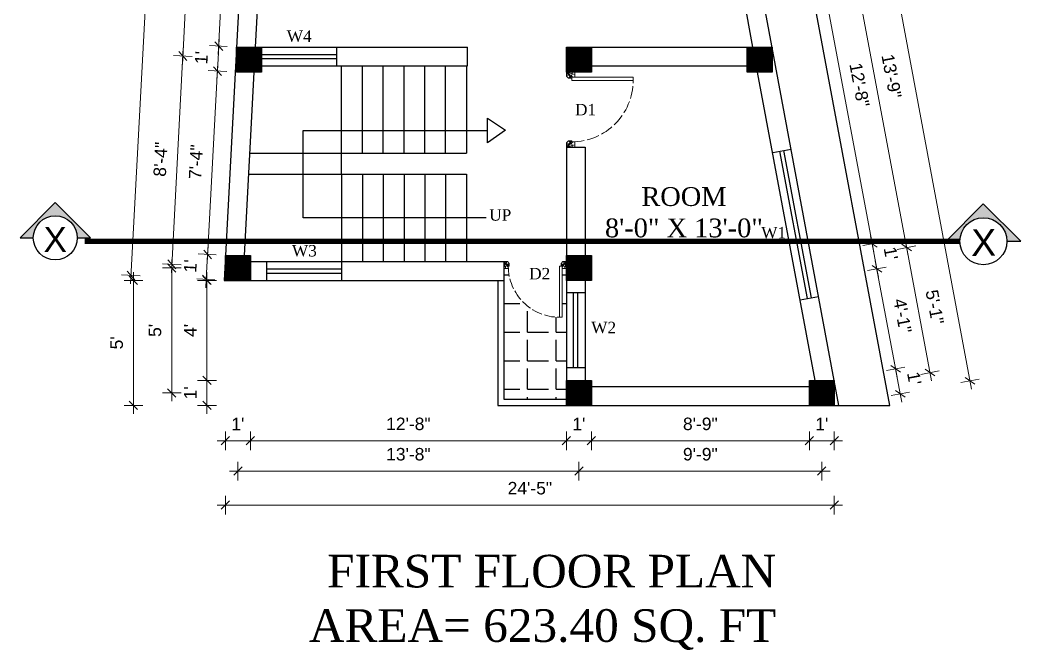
# Model space of a CAD drawing. Header units: inches. Extents: x 45643 to 70559, y -8725 to 1713.
# Drawn here: x 59020.1 to 59501, y -3927.2 to -3624.8 of the extents above; entities that cross this region are included whole.
import ezdxf

# ---------------------------------------------------------------- set-up
doc = ezdxf.new("R2010")
doc.units = ezdxf.units.IN
doc.header["$MEASUREMENT"] = 0
for name, pattern in [('ACAD_ISO02W100', [15, 12, -3]), ('ACAD_ISO10W100', [18.5, 12, -3, 0.5, -3]), ('CONTINUA', [0])]:
    doc.linetypes.add(name, pattern=pattern)
for name, color, linetype, lineweight in [('A_Title Text', 105, 'Continuous', 60), ('Door-window', 150, 'Continuous', 9), ('DW-SEC', 24, 'Continuous', 25), ('ELEVATION', 6, 'Continuous', 30), ('hatch', 30, 'Continuous', 5), ('Text', 7, 'Continuous', 9), ('WALL', 240, 'Continuous', 30)]:
    doc.layers.add(name, color=color, linetype=linetype, lineweight=lineweight)
doc.layers.add('AG-DIAGRAM', color=7, linetype='Continuous', true_color=0xfecc66)
doc.layers.add('DIM', color=5, linetype='Continuous')
doc.styles.add('Arial', font='arial.ttf')
doc.styles.get("Standard").update_dxf_attribs({"font": 'times.ttf'})
doc.styles.add('text-arial', font='arial.ttf', dxfattribs={"width": 0.95})
doc.dimstyles.new('Sudeep', dxfattribs={"dimtxt": 6, "dimasz": 4, "dimexe": 4.5, "dimexo": 4.5, "dimgap": 5, "dimtad": 1, "dimdec": 0, "dimlunit": 4, "dimtxsty": 'Arial', "dimblk": 'OBLIQUE', "dimcen": 250, "dimdle": 4, "dimclrd": 86, "dimclre": 5, "dimclrt": 1, "dimadec": 0, "dimazin": 0, "dimtfac": 1, "dimtdec": 0, "dimtix": 1, "dimtmove": 1, "dimatfit": 3, "dimldrblk": 'OBLIQUE', "dimfxl": 4.5, "dimfxlon": 1, "dimfrac": 2, "dimlwd": 15, "dimlwe": 13, "dimarcsym": 0})

# ---------------------------------------------------------------- blocks, each defined once
blk = doc.blocks.new("D 3'")
at = {"layer": 'Door-window', "linetype": 'Continuous', "ltscale": 0.25}
for p, q in [((3749.64, -16740.96), (3749.64, -16711.46)), ((3751.14, -16711.46), (3749.64, -16711.46)), ((3751.14, -16740.96), (3751.14, -16711.46)), ((3747.14, -16743.51), (3747.14, -16739.51)), ((3747.14, -16739.51), (3749.64, -16739.51)), ((3749.14, -16743.51), (3750.14, -16742.51)), ((3749.64, -16740.96), (3751.14, -16740.96)), ((3750.14, -16742.51), (3750.14, -16740.96)), ((3780.14, -16742.51), (3780.14, -16740.96)), ((3780.64, -16740.96), (3780.14, -16740.96)), ((3781.14, -16743.51), (3780.14, -16742.51)), ((3783.14, -16739.51), (3780.64, -16739.51)), ((3780.64, -16739.51), (3780.64, -16740.96)), ((3783.14, -16743.51), (3783.14, -16739.51)), ((3747.14, -16743.51), (3749.14, -16743.51)), ((3783.14, -16743.51), (3781.14, -16743.51))]:
    blk.add_line(p, q, dxfattribs=at)
at = {"layer": 'Door-window', "linetype": 'ACAD_ISO02W100', "ltscale": 0.5}
blk.add_arc((3751.14, -16740.96), 29.5, 0, 90, dxfattribs=at)
at = {"layer": 'hatch', "color": 8}
for p, q in [((3747.14, -16743.51), (3748.23, -16739.5)), ((3747.14, -16743.51), (3749.64, -16740.37)), ((3747.14, -16743.51), (3750.14, -16741.17)), ((3783.14, -16743.51), (3780.14, -16741.17)), ((3783.14, -16743.51), (3780.64, -16740.37)), ((3783.14, -16743.51), (3782.06, -16739.5))]:
    blk.add_line(p, q, dxfattribs=at)
for centre, radius, start, end in [((3747.4, -16743.58), 2.93, 20.9872, 95.0825), ((3747.43, -16743.63), 1.42, 5.1372, 101.4864), ((3782.88, -16743.58), 2.93, 84.9175, 159.0128), ((3782.86, -16743.63), 1.42, 78.5136, 174.8628)]:
    blk.add_arc(centre, radius, start, end, dxfattribs=at)
blk = doc.blocks.new('SECTION-TAG')
at = {"layer": 'hatch'}
h = blk.add_hatch(color=256, dxfattribs=at)
h.dxf.hatch_style = 1
h.paths.add_polyline_path([(0.2203, 0), (0.3522, 0), (0, 0.3522), (-0.3522, 0), (-0.2203, 0, -1)])
at = {"layer": 'AG-DIAGRAM'}
for p, q in [((0, 0.3522), (-0.3522, 0)), ((0.3522, 0), (0, 0.3522)), ((-0.3522, 0), (-0.2203, 0)), ((0.2203, 0), (0.3522, 0))]:
    blk.add_line(p, q, dxfattribs=at)
blk.add_circle((0, 0), 0.2203, dxfattribs=at)
blk = doc.blocks.new('_Oblique')
at = {"color": 0, "linetype": 'ByBlock', "lineweight": -2}
blk.add_line((-0.5, -0.5), (0.5, 0.5), dxfattribs=at)
blk = doc.blocks.new('*D958')
at = {"layer": 'A_Title Text', "color": 86, "lineweight": 15, "transparency": 16777216}
blk.add_line((59091.52, -3407.95), (59073.23, -3751.38), dxfattribs=at)
at = {"layer": 'A_Title Text', "color": 5, "lineweight": 13, "transparency": 16777216}
for p, q in [((59095.8, -3412.18), (59086.81, -3411.7)), ((59077.94, -3747.62), (59068.95, -3747.14))]:
    blk.add_line(p, q, dxfattribs=at)
at = {"layer": 'Defpoints', "color": 0, "transparency": 16777216}
for p in [(59136.04, -3414.33), (59073.44, -3747.38), (59118.17, -3749.77)]:
    blk.add_point(p, dxfattribs=at)
at = {"layer": 'A_Title Text', "color": 86, "lineweight": 15, "transparency": 16777216, "xscale": 4, "yscale": 4, "zscale": 4}
for p, rotation in [((59091.31, -3411.94), 86.95153107106873), ((59073.44, -3747.38), 266.9515310710688)]:
    blk.add_blockref('_Oblique', p, dxfattribs=dict(at, rotation=rotation))
at = {"layer": 'A_Title Text', "color": 1, "transparency": 16777216, "insert": (59074.32, -3579.24), "char_height": 6, "attachment_point": 5, "rotation": 86.9515, "style": 'Arial'}
blk.add_mtext("28'", dxfattribs=at)
blk = doc.blocks.new('*D981')
at = {"layer": 'A_Title Text', "color": 86, "lineweight": 15, "transparency": 16777216}
blk.add_line((59074.66, -3745.77), (59074.66, -3813.77), dxfattribs=at)
at = {"layer": 'A_Title Text', "color": 5, "lineweight": 13, "transparency": 16777216}
for p, q in [((59079.16, -3749.77), (59070.16, -3749.77)), ((59079.16, -3809.77), (59070.16, -3809.77))]:
    blk.add_line(p, q, dxfattribs=at)
at = {"layer": 'Defpoints', "color": 0, "transparency": 16777216}
for p in [(59291.62, -3749.77), (59074.66, -3809.77), (59291.62, -3809.77)]:
    blk.add_point(p, dxfattribs=at)
at = {"layer": 'A_Title Text', "color": 86, "lineweight": 15, "transparency": 16777216, "xscale": 4, "yscale": 4, "zscale": 4}
for p, rotation in [((59074.66, -3749.77), 90), ((59074.66, -3809.77), 270)]:
    blk.add_blockref('_Oblique', p, dxfattribs=dict(at, rotation=rotation))
at = {"layer": 'A_Title Text', "color": 1, "transparency": 16777216, "insert": (59066.61, -3779.77), "char_height": 6, "attachment_point": 5, "rotation": 90, "style": 'Arial'}
blk.add_mtext("5'", dxfattribs=at)
blk = doc.blocks.new('*D982')
at = {"layer": 'A_Title Text', "color": 5, "lineweight": 13, "transparency": 16777216}
for p, q in [((59118.81, -3822.24), (59118.81, -3831.24)), ((59130.81, -3822.24), (59130.81, -3831.24))]:
    blk.add_line(p, q, dxfattribs=at)
at = {"layer": 'A_Title Text', "color": 86, "lineweight": 15, "transparency": 16777216}
for p, q in [((59118.81, -3826.74), (59114.81, -3826.74)), ((59118.81, -3826.74), (59130.81, -3826.74)), ((59130.81, -3826.74), (59134.81, -3826.74))]:
    blk.add_line(p, q, dxfattribs=at)
at = {"layer": 'Defpoints', "color": 0, "transparency": 16777216}
for p in [(59118.81, -3749.77), (59130.81, -3749.77), (59130.81, -3826.74)]:
    blk.add_point(p, dxfattribs=at)
at = {"layer": 'A_Title Text', "color": 86, "lineweight": 15, "transparency": 16777216, "xscale": 4, "yscale": 4, "zscale": 4}
blk.add_blockref('_Oblique', (59118.81, -3826.74), dxfattribs=at)
at = {"layer": 'A_Title Text', "color": 86, "lineweight": 15, "transparency": 16777216, "xscale": 4, "yscale": 4, "zscale": 4, "rotation": 180}
blk.add_blockref('_Oblique', (59130.81, -3826.74), dxfattribs=at)
at = {"layer": 'A_Title Text', "color": 1, "transparency": 16777216, "insert": (59124.81, -3818.73), "char_height": 6, "attachment_point": 5, "style": 'Arial'}
blk.add_mtext("1'", dxfattribs=at)
blk = doc.blocks.new('*D983')
at = {"layer": 'A_Title Text', "color": 5, "lineweight": 13, "transparency": 16777216}
for p, q in [((59130.81, -3822.24), (59130.81, -3831.24)), ((59282.62, -3822.24), (59282.62, -3831.24))]:
    blk.add_line(p, q, dxfattribs=at)
at = {"layer": 'A_Title Text', "color": 86, "lineweight": 15, "transparency": 16777216}
blk.add_line((59126.81, -3826.74), (59286.62, -3826.74), dxfattribs=at)
at = {"layer": 'Defpoints', "color": 0, "transparency": 16777216}
for p in [(59130.81, -3749.77), (59282.62, -3809.77), (59282.62, -3826.74)]:
    blk.add_point(p, dxfattribs=at)
at = {"layer": 'A_Title Text', "color": 86, "lineweight": 15, "transparency": 16777216, "xscale": 4, "yscale": 4, "zscale": 4, "rotation": 180}
blk.add_blockref('_Oblique', (59130.81, -3826.74), dxfattribs=at)
at = {"layer": 'A_Title Text', "color": 86, "lineweight": 15, "transparency": 16777216, "xscale": 4, "yscale": 4, "zscale": 4}
blk.add_blockref('_Oblique', (59282.62, -3826.74), dxfattribs=at)
at = {"layer": 'A_Title Text', "color": 1, "transparency": 16777216, "insert": (59206.71, -3818.68), "char_height": 6, "attachment_point": 5, "style": 'Arial'}
blk.add_mtext('12\'-8"', dxfattribs=at)
blk = doc.blocks.new('*D984')
at = {"layer": 'A_Title Text', "color": 5, "lineweight": 13, "transparency": 16777216}
for p, q in [((59282.62, -3822.24), (59282.62, -3831.24)), ((59294.62, -3822.24), (59294.62, -3831.24))]:
    blk.add_line(p, q, dxfattribs=at)
at = {"layer": 'A_Title Text', "color": 86, "lineweight": 15, "transparency": 16777216}
for p, q in [((59282.62, -3826.74), (59278.62, -3826.74)), ((59282.62, -3826.74), (59294.62, -3826.74)), ((59294.62, -3826.74), (59298.62, -3826.74))]:
    blk.add_line(p, q, dxfattribs=at)
at = {"layer": 'Defpoints', "color": 0, "transparency": 16777216}
for p in [(59282.62, -3809.77), (59294.62, -3809.77), (59294.62, -3826.74)]:
    blk.add_point(p, dxfattribs=at)
at = {"layer": 'A_Title Text', "color": 86, "lineweight": 15, "transparency": 16777216, "xscale": 4, "yscale": 4, "zscale": 4}
blk.add_blockref('_Oblique', (59282.62, -3826.74), dxfattribs=at)
at = {"layer": 'A_Title Text', "color": 86, "lineweight": 15, "transparency": 16777216, "xscale": 4, "yscale": 4, "zscale": 4, "rotation": 180}
blk.add_blockref('_Oblique', (59294.62, -3826.74), dxfattribs=at)
at = {"layer": 'A_Title Text', "color": 1, "transparency": 16777216, "insert": (59288.62, -3818.73), "char_height": 6, "attachment_point": 5, "style": 'Arial'}
blk.add_mtext("1'", dxfattribs=at)
blk = doc.blocks.new('*D985')
at = {"layer": 'A_Title Text', "color": 5, "lineweight": 13, "transparency": 16777216}
for p, q in [((59294.62, -3822.24), (59294.62, -3831.24)), ((59399.33, -3822.24), (59399.33, -3831.24))]:
    blk.add_line(p, q, dxfattribs=at)
at = {"layer": 'A_Title Text', "color": 86, "lineweight": 15, "transparency": 16777216}
blk.add_line((59290.62, -3826.74), (59403.33, -3826.74), dxfattribs=at)
at = {"layer": 'Defpoints', "color": 0, "transparency": 16777216}
for p in [(59294.62, -3809.77), (59399.33, -3809.77), (59399.33, -3826.74)]:
    blk.add_point(p, dxfattribs=at)
at = {"layer": 'A_Title Text', "color": 86, "lineweight": 15, "transparency": 16777216, "xscale": 4, "yscale": 4, "zscale": 4, "rotation": 180}
blk.add_blockref('_Oblique', (59294.62, -3826.74), dxfattribs=at)
at = {"layer": 'A_Title Text', "color": 86, "lineweight": 15, "transparency": 16777216, "xscale": 4, "yscale": 4, "zscale": 4}
blk.add_blockref('_Oblique', (59399.33, -3826.74), dxfattribs=at)
at = {"layer": 'A_Title Text', "color": 1, "transparency": 16777216, "insert": (59346.97, -3818.68), "char_height": 6, "attachment_point": 5, "style": 'Arial'}
blk.add_mtext('8\'-9"', dxfattribs=at)
blk = doc.blocks.new('*D986')
at = {"layer": 'A_Title Text', "color": 5, "lineweight": 13, "transparency": 16777216}
for p, q in [((59399.33, -3822.24), (59399.33, -3831.24)), ((59411.33, -3822.24), (59411.33, -3831.24))]:
    blk.add_line(p, q, dxfattribs=at)
at = {"layer": 'A_Title Text', "color": 86, "lineweight": 15, "transparency": 16777216}
for p, q in [((59399.33, -3826.74), (59395.33, -3826.74)), ((59399.33, -3826.74), (59411.33, -3826.74)), ((59411.33, -3826.74), (59415.33, -3826.74))]:
    blk.add_line(p, q, dxfattribs=at)
at = {"layer": 'Defpoints', "color": 0, "transparency": 16777216}
for p in [(59399.33, -3809.77), (59411.33, -3809.77), (59411.33, -3826.74)]:
    blk.add_point(p, dxfattribs=at)
at = {"layer": 'A_Title Text', "color": 86, "lineweight": 15, "transparency": 16777216, "xscale": 4, "yscale": 4, "zscale": 4}
blk.add_blockref('_Oblique', (59399.33, -3826.74), dxfattribs=at)
at = {"layer": 'A_Title Text', "color": 86, "lineweight": 15, "transparency": 16777216, "xscale": 4, "yscale": 4, "zscale": 4, "rotation": 180}
blk.add_blockref('_Oblique', (59411.33, -3826.74), dxfattribs=at)
at = {"layer": 'A_Title Text', "color": 1, "transparency": 16777216, "insert": (59405.33, -3818.73), "char_height": 6, "attachment_point": 5, "style": 'Arial'}
blk.add_mtext("1'", dxfattribs=at)
blk = doc.blocks.new('*D959')
at = {"layer": 'A_Title Text', "color": 5, "lineweight": 13, "transparency": 16777216}
for p, q in [((59124.81, -3836.82), (59124.81, -3845.82)), ((59288.62, -3836.82), (59288.62, -3845.82))]:
    blk.add_line(p, q, dxfattribs=at)
at = {"layer": 'A_Title Text', "color": 86, "lineweight": 15, "transparency": 16777216}
blk.add_line((59120.81, -3841.32), (59292.62, -3841.32), dxfattribs=at)
at = {"layer": 'Defpoints', "color": 0, "transparency": 16777216}
for p in [(59124.81, -3743.77), (59288.62, -3743.77), (59288.62, -3841.32)]:
    blk.add_point(p, dxfattribs=at)
at = {"layer": 'A_Title Text', "color": 86, "lineweight": 15, "transparency": 16777216, "xscale": 4, "yscale": 4, "zscale": 4, "rotation": 180}
blk.add_blockref('_Oblique', (59124.81, -3841.32), dxfattribs=at)
at = {"layer": 'A_Title Text', "color": 86, "lineweight": 15, "transparency": 16777216, "xscale": 4, "yscale": 4, "zscale": 4}
blk.add_blockref('_Oblique', (59288.62, -3841.32), dxfattribs=at)
at = {"layer": 'A_Title Text', "color": 1, "transparency": 16777216, "insert": (59206.71, -3833.25), "char_height": 6, "attachment_point": 5, "style": 'Arial'}
blk.add_mtext('13\'-8"', dxfattribs=at)
blk = doc.blocks.new('*D987')
at = {"layer": 'A_Title Text', "color": 5, "lineweight": 13, "transparency": 16777216}
for p, q in [((59288.62, -3836.82), (59288.62, -3845.82)), ((59405.33, -3836.82), (59405.33, -3845.82))]:
    blk.add_line(p, q, dxfattribs=at)
at = {"layer": 'A_Title Text', "color": 86, "lineweight": 15, "transparency": 16777216}
blk.add_line((59284.62, -3841.32), (59409.33, -3841.32), dxfattribs=at)
at = {"layer": 'Defpoints', "color": 0, "transparency": 16777216}
for p in [(59288.62, -3743.77), (59405.33, -3803.77), (59405.33, -3841.32)]:
    blk.add_point(p, dxfattribs=at)
at = {"layer": 'A_Title Text', "color": 86, "lineweight": 15, "transparency": 16777216, "xscale": 4, "yscale": 4, "zscale": 4, "rotation": 180}
blk.add_blockref('_Oblique', (59288.62, -3841.32), dxfattribs=at)
at = {"layer": 'A_Title Text', "color": 86, "lineweight": 15, "transparency": 16777216, "xscale": 4, "yscale": 4, "zscale": 4}
blk.add_blockref('_Oblique', (59405.33, -3841.32), dxfattribs=at)
at = {"layer": 'A_Title Text', "color": 1, "transparency": 16777216, "insert": (59346.97, -3833.25), "char_height": 6, "attachment_point": 5, "style": 'Arial'}
blk.add_mtext('9\'-9"', dxfattribs=at)
blk = doc.blocks.new('*D960')
at = {"layer": 'A_Title Text', "color": 5, "lineweight": 13, "transparency": 16777216}
for p, q in [((59118.81, -3853.12), (59118.81, -3862.12)), ((59411.33, -3853.12), (59411.33, -3862.12))]:
    blk.add_line(p, q, dxfattribs=at)
at = {"layer": 'A_Title Text', "color": 86, "lineweight": 15, "transparency": 16777216}
blk.add_line((59114.81, -3857.62), (59415.33, -3857.62), dxfattribs=at)
at = {"layer": 'Defpoints', "color": 0, "transparency": 16777216}
for p in [(59118.81, -3749.77), (59411.33, -3809.77), (59411.33, -3857.62)]:
    blk.add_point(p, dxfattribs=at)
at = {"layer": 'A_Title Text', "color": 86, "lineweight": 15, "transparency": 16777216, "xscale": 4, "yscale": 4, "zscale": 4, "rotation": 180}
blk.add_blockref('_Oblique', (59118.81, -3857.62), dxfattribs=at)
at = {"layer": 'A_Title Text', "color": 86, "lineweight": 15, "transparency": 16777216, "xscale": 4, "yscale": 4, "zscale": 4}
blk.add_blockref('_Oblique', (59411.33, -3857.62), dxfattribs=at)
at = {"layer": 'A_Title Text', "color": 1, "transparency": 16777216, "insert": (59265.07, -3849.55), "char_height": 6, "attachment_point": 5, "style": 'Arial'}
blk.add_mtext('24\'-5"', dxfattribs=at)
blk = doc.blocks.new('*D961')
at = {"layer": 'A_Title Text', "color": 86, "lineweight": 15, "transparency": 16777216}
for p, q in [((59110.28, -3737.31), (59110.49, -3733.32)), ((59109.64, -3749.31), (59110.28, -3737.31)), ((59109.64, -3749.31), (59109.43, -3753.31))]:
    blk.add_line(p, q, dxfattribs=at)
at = {"layer": 'A_Title Text', "color": 5, "lineweight": 13, "transparency": 16777216}
for p, q in [((59114.32, -3737.53), (59105.79, -3737.07)), ((59113.68, -3749.53), (59105.15, -3749.07))]:
    blk.add_line(p, q, dxfattribs=at)
at = {"layer": 'Defpoints', "color": 0, "transparency": 16777216}
for p in [(59110.28, -3737.31), (59118.81, -3737.77), (59118.17, -3749.77)]:
    blk.add_point(p, dxfattribs=at)
at = {"layer": 'A_Title Text', "color": 86, "lineweight": 15, "transparency": 16777216, "xscale": 4, "yscale": 4, "zscale": 4}
for p, rotation in [((59110.28, -3737.31), 266.9515310710516), ((59109.64, -3749.31), 86.9515310710517)]:
    blk.add_blockref('_Oblique', p, dxfattribs=dict(at, rotation=rotation))
at = {"layer": 'A_Title Text', "color": 1, "transparency": 16777216, "insert": (59101.96, -3742.89), "char_height": 6, "attachment_point": 5, "rotation": 86.9515, "style": 'Arial'}
blk.add_mtext("1'", dxfattribs=at)
blk = doc.blocks.new('*D962')
at = {"layer": 'A_Title Text', "color": 86, "lineweight": 15, "transparency": 16777216}
blk.add_line((59110.07, -3741.31), (59115.18, -3645.28), dxfattribs=at)
at = {"layer": 'A_Title Text', "color": 5, "lineweight": 13, "transparency": 16777216}
for p, q in [((59119.46, -3649.52), (59110.48, -3649.04)), ((59114.32, -3737.53), (59105.79, -3737.07))]:
    blk.add_line(p, q, dxfattribs=at)
at = {"layer": 'Defpoints', "color": 0, "transparency": 16777216}
for p in [(59114.97, -3649.28), (59124.14, -3649.77), (59118.81, -3737.77)]:
    blk.add_point(p, dxfattribs=at)
at = {"layer": 'A_Title Text', "color": 86, "lineweight": 15, "transparency": 16777216, "xscale": 4, "yscale": 4, "zscale": 4}
for p, rotation in [((59114.97, -3649.28), 86.95153107111452), ((59110.28, -3737.31), 266.9515310711145)]:
    blk.add_blockref('_Oblique', p, dxfattribs=dict(at, rotation=rotation))
at = {"layer": 'A_Title Text', "color": 1, "transparency": 16777216, "insert": (59104.64, -3692.87), "char_height": 6, "attachment_point": 5, "rotation": 86.9515, "style": 'Arial'}
blk.add_mtext('7\'-4"', dxfattribs=at)
blk = doc.blocks.new('*D963')
at = {"layer": 'A_Title Text', "color": 86, "lineweight": 15, "transparency": 16777216}
for p, q in [((59115.61, -3637.31), (59115.82, -3633.32)), ((59114.97, -3649.28), (59115.61, -3637.31)), ((59114.97, -3649.28), (59114.76, -3653.27))]:
    blk.add_line(p, q, dxfattribs=at)
at = {"layer": 'A_Title Text', "color": 5, "lineweight": 13, "transparency": 16777216}
for p, q in [((59119.64, -3637.53), (59111.11, -3637.07)), ((59119.46, -3649.52), (59110.48, -3649.04))]:
    blk.add_line(p, q, dxfattribs=at)
at = {"layer": 'Defpoints', "color": 0, "transparency": 16777216}
for p in [(59115.61, -3637.31), (59124.14, -3637.77), (59124.14, -3649.77)]:
    blk.add_point(p, dxfattribs=at)
at = {"layer": 'A_Title Text', "color": 86, "lineweight": 15, "transparency": 16777216, "xscale": 4, "yscale": 4, "zscale": 4}
for p, rotation in [((59115.61, -3637.31), 266.9515310711145), ((59114.97, -3649.28), 86.95153107111452)]:
    blk.add_blockref('_Oblique', p, dxfattribs=dict(at, rotation=rotation))
at = {"layer": 'A_Title Text', "color": 1, "transparency": 16777216, "insert": (59107.29, -3642.87), "char_height": 6, "attachment_point": 5, "rotation": 86.9515, "style": 'Arial'}
blk.add_mtext("1'", dxfattribs=at)
blk = doc.blocks.new('*D964')
at = {"layer": 'A_Title Text', "color": 86, "lineweight": 15, "transparency": 16777216}
blk.add_line((59115.39, -3641.31), (59121.5, -3526.59), dxfattribs=at)
at = {"layer": 'A_Title Text', "color": 5, "lineweight": 13, "transparency": 16777216}
for p, q in [((59125.78, -3530.82), (59116.8, -3530.35)), ((59119.64, -3637.53), (59111.11, -3637.07))]:
    blk.add_line(p, q, dxfattribs=at)
at = {"layer": 'Defpoints', "color": 0, "transparency": 16777216}
for p in [(59121.29, -3530.58), (59130.46, -3531.07), (59124.14, -3637.77)]:
    blk.add_point(p, dxfattribs=at)
at = {"layer": 'A_Title Text', "color": 86, "lineweight": 15, "transparency": 16777216, "xscale": 4, "yscale": 4, "zscale": 4}
for p, rotation in [((59121.29, -3530.58), 86.95153107111452), ((59115.61, -3637.31), 266.9515310711145)]:
    blk.add_blockref('_Oblique', p, dxfattribs=dict(at, rotation=rotation))
at = {"layer": 'A_Title Text', "color": 1, "transparency": 16777216, "insert": (59110.4, -3583.52), "char_height": 6, "attachment_point": 5, "rotation": 86.9515, "style": 'Arial'}
blk.add_mtext('8\'-11"', dxfattribs=at)
blk = doc.blocks.new('*D966')
at = {"layer": 'A_Title Text', "color": 86, "lineweight": 15, "transparency": 16777216}
blk.add_line((59092.85, -3746.07), (59098.6, -3638.08), dxfattribs=at)
at = {"layer": 'A_Title Text', "color": 5, "lineweight": 13, "transparency": 16777216}
for p, q in [((59102.88, -3642.31), (59093.89, -3641.84)), ((59097.55, -3742.31), (59088.56, -3741.84))]:
    blk.add_line(p, q, dxfattribs=at)
at = {"layer": 'Defpoints', "color": 0, "transparency": 16777216}
for p in [(59098.38, -3642.07), (59130.14, -3643.77), (59124.81, -3743.77)]:
    blk.add_point(p, dxfattribs=at)
at = {"layer": 'A_Title Text', "color": 86, "lineweight": 15, "transparency": 16777216, "xscale": 4, "yscale": 4, "zscale": 4}
for p, rotation in [((59098.38, -3642.07), 86.95153107107103), ((59093.06, -3742.07), 266.951531071071)]:
    blk.add_blockref('_Oblique', p, dxfattribs=dict(at, rotation=rotation))
at = {"layer": 'A_Title Text', "color": 1, "transparency": 16777216, "insert": (59087.67, -3691.65), "char_height": 6, "attachment_point": 5, "rotation": 86.9515, "style": 'Arial'}
blk.add_mtext('8\'-4"', dxfattribs=at)
blk = doc.blocks.new('*D968')
at = {"layer": 'A_Title Text', "color": 86, "lineweight": 15, "transparency": 16777216}
blk.add_line((59109.96, -3745.77), (59109.96, -3801.77), dxfattribs=at)
at = {"layer": 'A_Title Text', "color": 5, "lineweight": 13, "transparency": 16777216}
for p, q in [((59114.46, -3749.77), (59105.46, -3749.77)), ((59114.46, -3797.77), (59105.46, -3797.77))]:
    blk.add_line(p, q, dxfattribs=at)
at = {"layer": 'Defpoints', "color": 0, "transparency": 16777216}
for p in [(59282.62, -3749.77), (59109.96, -3797.77), (59282.62, -3797.77)]:
    blk.add_point(p, dxfattribs=at)
at = {"layer": 'A_Title Text', "color": 86, "lineweight": 15, "transparency": 16777216, "xscale": 4, "yscale": 4, "zscale": 4}
for p, rotation in [((59109.96, -3749.77), 90), ((59109.96, -3797.77), 270)]:
    blk.add_blockref('_Oblique', p, dxfattribs=dict(at, rotation=rotation))
at = {"layer": 'A_Title Text', "color": 1, "transparency": 16777216, "insert": (59101.96, -3773.77), "char_height": 6, "attachment_point": 5, "rotation": 90, "style": 'Arial'}
blk.add_mtext("4'", dxfattribs=at)
blk = doc.blocks.new('*D969')
at = {"layer": 'A_Title Text', "color": 86, "lineweight": 15, "transparency": 16777216}
for p, q in [((59109.96, -3797.77), (59109.96, -3793.77)), ((59109.96, -3797.77), (59109.96, -3809.77)), ((59109.96, -3809.77), (59109.96, -3813.77))]:
    blk.add_line(p, q, dxfattribs=at)
at = {"layer": 'A_Title Text', "color": 5, "lineweight": 13, "transparency": 16777216}
for p, q in [((59114.46, -3797.77), (59105.46, -3797.77)), ((59114.46, -3809.77), (59105.46, -3809.77))]:
    blk.add_line(p, q, dxfattribs=at)
at = {"layer": 'Defpoints', "color": 0, "transparency": 16777216}
for p in [(59282.62, -3797.77), (59109.96, -3809.77), (59282.62, -3809.77)]:
    blk.add_point(p, dxfattribs=at)
at = {"layer": 'A_Title Text', "color": 86, "lineweight": 15, "transparency": 16777216, "xscale": 4, "yscale": 4, "zscale": 4}
for p, rotation in [((59109.96, -3797.77), 270), ((59109.96, -3809.77), 90)]:
    blk.add_blockref('_Oblique', p, dxfattribs=dict(at, rotation=rotation))
at = {"layer": 'A_Title Text', "color": 1, "transparency": 16777216, "insert": (59101.95, -3803.77), "char_height": 6, "attachment_point": 5, "rotation": 90, "style": 'Arial'}
blk.add_mtext("1'", dxfattribs=at)
blk = doc.blocks.new('*D970')
at = {"layer": 'A_Title Text', "color": 86, "lineweight": 15, "transparency": 16777216}
blk.add_line((59093.06, -3807.77), (59093.06, -3739.77), dxfattribs=at)
at = {"layer": 'A_Title Text', "color": 5, "lineweight": 13, "transparency": 16777216}
for p, q in [((59097.56, -3743.77), (59088.56, -3743.77)), ((59097.56, -3803.77), (59088.56, -3803.77))]:
    blk.add_line(p, q, dxfattribs=at)
at = {"layer": 'Defpoints', "color": 0, "transparency": 16777216}
for p in [(59093.06, -3743.77), (59288.62, -3743.77), (59288.62, -3803.77)]:
    blk.add_point(p, dxfattribs=at)
at = {"layer": 'A_Title Text', "color": 86, "lineweight": 15, "transparency": 16777216, "xscale": 4, "yscale": 4, "zscale": 4}
for p, rotation in [((59093.06, -3743.77), 90), ((59093.06, -3803.77), 270)]:
    blk.add_blockref('_Oblique', p, dxfattribs=dict(at, rotation=rotation))
at = {"layer": 'A_Title Text', "color": 1, "transparency": 16777216, "insert": (59085.01, -3773.77), "char_height": 6, "attachment_point": 5, "rotation": 90, "style": 'Arial'}
blk.add_mtext("5'", dxfattribs=at)
blk = doc.blocks.new('*D973')
at = {"layer": 'A_Title Text', "color": 86, "lineweight": 15, "transparency": 16777216}
blk.add_line((59104.92, -3519.39), (59098.17, -3646.07), dxfattribs=at)
at = {"layer": 'A_Title Text', "color": 5, "lineweight": 13, "transparency": 16777216}
for p, q in [((59109.2, -3523.62), (59100.21, -3523.14)), ((59102.88, -3642.31), (59093.89, -3641.84))]:
    blk.add_line(p, q, dxfattribs=at)
at = {"layer": 'Defpoints', "color": 0, "transparency": 16777216}
for p in [(59136.46, -3525.07), (59098.38, -3642.07), (59130.14, -3643.77)]:
    blk.add_point(p, dxfattribs=at)
at = {"layer": 'A_Title Text', "color": 86, "lineweight": 15, "transparency": 16777216, "xscale": 4, "yscale": 4, "zscale": 4}
for p, rotation in [((59104.7, -3523.38), 86.95153107111452), ((59098.38, -3642.07), 266.9515310711145)]:
    blk.add_blockref('_Oblique', p, dxfattribs=dict(at, rotation=rotation))
at = {"layer": 'A_Title Text', "color": 1, "transparency": 16777216, "insert": (59093.49, -3582.3), "char_height": 6, "attachment_point": 5, "rotation": 86.9515, "style": 'Arial'}
blk.add_mtext('9\'-11"', dxfattribs=at)
blk = doc.blocks.new('*D949')
at = {"layer": 'A_Title Text', "color": 5, "lineweight": 13, "transparency": 16777216}
for p, q in [((59397.03, -3583.37), (59405.88, -3581.72)), ((59425.09, -3733.08), (59433.94, -3731.42))]:
    blk.add_line(p, q, dxfattribs=at)
at = {"layer": 'A_Title Text', "color": 86, "lineweight": 15, "transparency": 16777216}
blk.add_line((59400.72, -3578.61), (59430.25, -3736.18), dxfattribs=at)
at = {"layer": 'Defpoints', "color": 0, "transparency": 16777216}
for p in [(59372.11, -3588.05), (59429.52, -3732.25), (59400.11, -3737.77)]:
    blk.add_point(p, dxfattribs=at)
at = {"layer": 'A_Title Text', "color": 86, "lineweight": 15, "transparency": 16777216, "xscale": 4, "yscale": 4, "zscale": 4}
for p, rotation in [((59401.45, -3582.55), 100.6171471810433), ((59429.52, -3732.25), 280.6171471810433)]:
    blk.add_blockref('_Oblique', p, dxfattribs=dict(at, rotation=rotation))
at = {"layer": 'A_Title Text', "color": 1, "transparency": 16777216, "insert": (59423.41, -3655.91), "char_height": 6, "attachment_point": 5, "rotation": 280.6171, "style": 'Arial'}
blk.add_mtext('12\'-8"', dxfattribs=at)
blk = doc.blocks.new('*D950')
at = {"layer": 'A_Title Text', "color": 5, "lineweight": 13, "transparency": 16777216}
for p, q in [((59425.09, -3733.08), (59433.94, -3731.42)), ((59427.34, -3745.08), (59436.19, -3743.42))]:
    blk.add_line(p, q, dxfattribs=at)
at = {"layer": 'A_Title Text', "color": 86, "lineweight": 15, "transparency": 16777216}
for p, q in [((59429.52, -3732.25), (59428.78, -3728.32)), ((59429.52, -3732.25), (59431.77, -3744.25)), ((59431.77, -3744.25), (59432.5, -3748.18))]:
    blk.add_line(p, q, dxfattribs=at)
at = {"layer": 'Defpoints', "color": 0, "transparency": 16777216}
for p in [(59400.11, -3737.77), (59431.77, -3744.25), (59402.36, -3749.77)]:
    blk.add_point(p, dxfattribs=at)
at = {"layer": 'A_Title Text', "color": 86, "lineweight": 15, "transparency": 16777216, "xscale": 4, "yscale": 4, "zscale": 4}
for p, rotation in [((59429.52, -3732.25), 280.6171471810433), ((59431.77, -3744.25), 100.6171471810433)]:
    blk.add_blockref('_Oblique', p, dxfattribs=dict(at, rotation=rotation))
at = {"layer": 'A_Title Text', "color": 1, "transparency": 16777216, "insert": (59438.52, -3736.78), "char_height": 6, "attachment_point": 5, "rotation": 280.6171, "style": 'Arial'}
blk.add_mtext("1'", dxfattribs=at)
blk = doc.blocks.new('*D951')
at = {"layer": 'A_Title Text', "color": 86, "lineweight": 15, "transparency": 16777216}
blk.add_line((59431.03, -3740.32), (59441.5, -3796.18), dxfattribs=at)
at = {"layer": 'A_Title Text', "color": 5, "lineweight": 13, "transparency": 16777216}
for p, q in [((59427.34, -3745.08), (59436.19, -3743.42)), ((59436.34, -3793.08), (59445.19, -3791.42))]:
    blk.add_line(p, q, dxfattribs=at)
at = {"layer": 'Defpoints', "color": 0, "transparency": 16777216}
for p in [(59402.36, -3749.77), (59440.76, -3792.25), (59411.33, -3797.77)]:
    blk.add_point(p, dxfattribs=at)
at = {"layer": 'A_Title Text', "color": 86, "lineweight": 15, "transparency": 16777216, "xscale": 4, "yscale": 4, "zscale": 4}
for p, rotation in [((59431.77, -3744.25), 100.6171471810433), ((59440.76, -3792.25), 280.6171471810433)]:
    blk.add_blockref('_Oblique', p, dxfattribs=dict(at, rotation=rotation))
at = {"layer": 'A_Title Text', "color": 1, "transparency": 16777216, "insert": (59444.14, -3766.77), "char_height": 6, "attachment_point": 5, "rotation": 280.6171, "style": 'Arial'}
blk.add_mtext('4\'-1"', dxfattribs=at)
blk = doc.blocks.new('*D952')
at = {"layer": 'A_Title Text', "color": 86, "lineweight": 15, "transparency": 16777216}
for p, q in [((59440.76, -3792.25), (59440.03, -3788.32)), ((59440.76, -3792.25), (59443.01, -3804.25)), ((59443.01, -3804.25), (59443.75, -3808.18))]:
    blk.add_line(p, q, dxfattribs=at)
at = {"layer": 'A_Title Text', "color": 5, "lineweight": 13, "transparency": 16777216}
for p, q in [((59436.34, -3793.08), (59445.19, -3791.42)), ((59438.59, -3805.08), (59447.44, -3803.42))]:
    blk.add_line(p, q, dxfattribs=at)
at = {"layer": 'Defpoints', "color": 0, "transparency": 16777216}
for p in [(59411.33, -3797.77), (59443.01, -3804.25), (59413.58, -3809.77)]:
    blk.add_point(p, dxfattribs=at)
at = {"layer": 'A_Title Text', "color": 86, "lineweight": 15, "transparency": 16777216, "xscale": 4, "yscale": 4, "zscale": 4}
for p, rotation in [((59440.76, -3792.25), 280.6171471810433), ((59443.01, -3804.25), 100.6171471810433)]:
    blk.add_blockref('_Oblique', p, dxfattribs=dict(at, rotation=rotation))
at = {"layer": 'A_Title Text', "color": 1, "transparency": 16777216, "insert": (59449.76, -3796.77), "char_height": 6, "attachment_point": 5, "rotation": 280.6171, "style": 'Arial'}
blk.add_mtext("1'", dxfattribs=at)
blk = doc.blocks.new('*D954')
at = {"layer": 'A_Title Text', "color": 5, "lineweight": 13, "transparency": 16777216}
for p, q in [((59411.31, -3573.16), (59420.16, -3571.5)), ((59441.6, -3734.87), (59450.45, -3733.21))]:
    blk.add_line(p, q, dxfattribs=at)
at = {"layer": 'A_Title Text', "color": 86, "lineweight": 15, "transparency": 16777216}
blk.add_line((59415, -3568.4), (59446.76, -3737.97), dxfattribs=at)
at = {"layer": 'Defpoints', "color": 0, "transparency": 16777216}
for p in [(59363.87, -3582.05), (59446.02, -3734.04), (59394.11, -3743.77)]:
    blk.add_point(p, dxfattribs=at)
at = {"layer": 'A_Title Text', "color": 86, "lineweight": 15, "transparency": 16777216, "xscale": 4, "yscale": 4, "zscale": 4}
for p, rotation in [((59415.73, -3572.33), 100.6084701988472), ((59446.02, -3734.04), 280.6084701988472)]:
    blk.add_blockref('_Oblique', p, dxfattribs=dict(at, rotation=rotation))
at = {"layer": 'A_Title Text', "color": 1, "transparency": 16777216, "insert": (59438.81, -3651.7), "char_height": 6, "attachment_point": 5, "rotation": 280.6085, "style": 'Arial'}
blk.add_mtext('13\'-9"', dxfattribs=at)
blk = doc.blocks.new('*D955')
at = {"layer": 'A_Title Text', "color": 86, "lineweight": 15, "transparency": 16777216}
blk.add_line((59445.29, -3730.11), (59458, -3797.97), dxfattribs=at)
at = {"layer": 'A_Title Text', "color": 5, "lineweight": 13, "transparency": 16777216}
for p, q in [((59441.6, -3734.87), (59450.45, -3733.21)), ((59452.84, -3794.87), (59461.68, -3793.21))]:
    blk.add_line(p, q, dxfattribs=at)
at = {"layer": 'Defpoints', "color": 0, "transparency": 16777216}
for p in [(59394.11, -3743.77), (59457.26, -3794.04), (59405.33, -3803.77)]:
    blk.add_point(p, dxfattribs=at)
at = {"layer": 'A_Title Text', "color": 86, "lineweight": 15, "transparency": 16777216, "xscale": 4, "yscale": 4, "zscale": 4}
for p, rotation in [((59446.02, -3734.04), 100.6084701988472), ((59457.26, -3794.04), 280.6084701988472)]:
    blk.add_blockref('_Oblique', p, dxfattribs=dict(at, rotation=rotation))
at = {"layer": 'A_Title Text', "color": 1, "transparency": 16777216, "insert": (59459.57, -3762.56), "char_height": 6, "attachment_point": 5, "rotation": 280.6085, "style": 'Arial'}
blk.add_mtext('5\'-1"', dxfattribs=at)
blk = doc.blocks.new('*D956')
at = {"layer": 'A_Title Text', "color": 86, "lineweight": 15, "transparency": 16777216}
blk.add_line((59477.24, -3801.93), (59401, -3394.31), dxfattribs=at)
at = {"layer": 'A_Title Text', "color": 5, "lineweight": 13, "transparency": 16777216}
for p, q in [((59397.31, -3399.07), (59406.16, -3397.41)), ((59472.08, -3798.82), (59480.92, -3797.17))]:
    blk.add_line(p, q, dxfattribs=at)
at = {"layer": 'Defpoints', "color": 0, "transparency": 16777216}
for p in [(59401.74, -3398.24), (59338.81, -3410.01), (59413.58, -3809.77)]:
    blk.add_point(p, dxfattribs=at)
at = {"layer": 'A_Title Text', "color": 86, "lineweight": 15, "transparency": 16777216, "xscale": 4, "yscale": 4, "zscale": 4}
for p, rotation in [((59401.74, -3398.24), 100.5933034571062), ((59476.5, -3798), 280.5933034571062)]:
    blk.add_blockref('_Oblique', p, dxfattribs=dict(at, rotation=rotation))
at = {"layer": 'A_Title Text', "color": 1, "transparency": 16777216, "insert": (59447.05, -3596.64), "char_height": 6, "attachment_point": 5, "rotation": 280.5933, "style": 'Arial'}
blk.add_mtext('33\'-11"', dxfattribs=at)

msp = doc.modelspace()

# ---------------------------------------------------------------- hatches: boundary and pattern name
at = {"layer": 'DW-SEC'}
h = msp.add_hatch(dxfattribs=at)
h.set_pattern_fill('ANGLE', color=256, scale=50)
h.set_pattern_definition([(0, (1926.505, -4255.82), (0, 13.75), [10, -3.75]), (90, (1926.505, -4255.82), (-13.75, 8e-16), [10, -3.75])])
h.paths.add_polyline_path([(59254.729, -3744.099), (59252.616, -3744.099), (59252.616, -3749.766), (59252.616, -3806.766), (59282.616, -3806.766), (59282.616, -3797.766), (59282.616, -3744.099), (59280.533, -3744.099), (59280.533, -3767.474), (59279.283, -3767.474, -0.3998836)])
at = {"layer": 'ELEVATION'}
h = msp.add_hatch(dxfattribs=at)
h.set_pattern_fill('ANSI31', color=256)
h.set_pattern_definition([(45, (32115.81108, 12652.8016), (-0.08838834765, 0.08838834765), [])])
h.paths.add_polyline_path([(59136.136, -3637.766), (59124.136, -3637.766), (59124.136, -3649.766), (59136.136, -3649.766)])
h = msp.add_hatch(dxfattribs=at)
h.set_pattern_fill('ANSI31', color=256)
h.set_pattern_definition([(45, (32274.29127, 12652.8016), (-0.08838834765, 0.08838834765), [])])
h.paths.add_polyline_path([(59294.616, -3637.766), (59282.616, -3637.766), (59282.616, -3649.766), (59294.616, -3649.766)])
h = msp.add_hatch(dxfattribs=at)
h.set_pattern_fill('ANSI31', color=256)
h.set_pattern_definition([(45, (32361.08533, 12652.8016), (-0.08838834765, 0.08838834765), [])])
h.paths.add_polyline_path([(59381.41, -3637.766), (59369.41, -3637.766), (59369.41, -3649.766), (59381.41, -3649.766)])
h = msp.add_hatch(dxfattribs=at)
h.set_pattern_fill('ANSI31', color=256)
h.set_pattern_definition([(45, (32110.48547, 12552.8016), (-0.08838834765, 0.08838834765), [])])
h.paths.add_polyline_path([(59130.81, -3737.766), (59118.81, -3737.766), (59118.81, -3749.766), (59130.81, -3749.766)])
h = msp.add_hatch(dxfattribs=at)
h.set_pattern_fill('ANSI31', color=256)
h.set_pattern_definition([(45, (32274.29127, 12552.8016), (-0.08838834765, 0.08838834765), [])])
h.paths.add_polyline_path([(59294.616, -3737.766), (59282.616, -3737.766), (59282.616, -3749.766), (59294.616, -3749.766)])
h = msp.add_hatch(dxfattribs=at)
h.set_pattern_fill('ANSI31', color=256)
h.set_pattern_definition([(45, (32274.29127, 12492.8016), (-0.08838834765, 0.08838834765), [])])
h.paths.add_polyline_path([(59294.616, -3797.766), (59282.616, -3797.766), (59282.616, -3809.766), (59294.616, -3809.766)])
h = msp.add_hatch(dxfattribs=at)
h.set_pattern_fill('ANSI31', color=256)
h.set_pattern_definition([(45, (32391.00698, 12492.8016), (-0.08838834765, 0.08838834765), [])])
h.paths.add_polyline_path([(59411.332, -3797.766), (59399.332, -3797.766), (59399.332, -3809.766), (59411.332, -3809.766)])

# ---------------------------------------------------------------- linework, layer by layer
at = {"layer": 'AG-DIAGRAM', "linetype": 'ACAD_ISO10W100', "lineweight": 15, "ltscale": 0.1, "const_width": 2.56}
msp.add_lwpolyline([(59051.204, -3731.019), (59471.663, -3731.019)], dxfattribs=at)
at = {"layer": 'DW-SEC'}
for p, q in [((59244.761, -3683.682), (59244.761, -3671.849)), ((59244.761, -3671.849), (59253.435, -3677.733)), ((59156.09, -3719.766), (59156.09, -3677.766)), ((59156.09, -3677.766), (59244.761, -3677.766)), ((59244.057, -3719.766), (59156.09, -3719.766))]:
    msp.add_line(p, q, dxfattribs=at)
msp.add_lwpolyline([(59253.435, -3677.733), (59244.761, -3683.682)], dxfattribs=at)
at = {"layer": 'ELEVATION'}
for p, q in [((59411.332, -3797.766), (59338.818, -3410.01)), ((59437.992, -3809.766), (59363.137, -3409.492)), ((59136.036, -3414.326), (59118.171, -3749.766)), ((59372.254, -3637.766), (59352.302, -3531.073)), ((59134.624, -3610.073), (59133.149, -3637.766)), ((59133.149, -3637.766), (59235.149, -3637.766)), ((59136.136, -3637.766), (59136.136, -3646.766)), ((59172.136, -3637.766), (59172.136, -3646.766)), ((59235.149, -3646.766), (59235.149, -3637.766)), ((59282.616, -3637.766), (59372.254, -3637.766)), ((59136.136, -3641.266), (59172.136, -3641.266)), ((59136.136, -3643.266), (59172.136, -3643.266)), ((59282.616, -3640.766), (59282.616, -3649.766)), ((59132.67, -3646.766), (59127.823, -3737.766)), ((59132.67, -3646.766), (59235.149, -3646.766)), ((59174.616, -3688.766), (59174.616, -3646.766)), ((59184.616, -3688.766), (59184.616, -3646.766)), ((59194.616, -3688.766), (59194.616, -3646.766)), ((59204.616, -3688.766), (59204.616, -3646.766)), ((59214.616, -3688.766), (59214.616, -3646.766)), ((59224.616, -3688.766), (59224.616, -3646.766)), ((59234.616, -3646.766), (59234.616, -3688.766)), ((59282.616, -3646.766), (59373.937, -3646.766)), ((59402.176, -3797.766), (59374.498, -3649.766)), ((59282.616, -3685.766), (59282.616, -3740.766)), ((59282.616, -3685.766), (59291.616, -3685.766)), ((59291.616, -3685.766), (59291.616, -3737.766)), ((59381.72, -3688.379), (59390.566, -3686.725)), ((59398.395, -3758.509), (59385.16, -3687.736)), ((59400.361, -3758.141), (59387.126, -3687.368)), ((59130.433, -3688.766), (59174.616, -3688.766)), ((59174.616, -3688.766), (59234.616, -3688.766)), ((59174.616, -3698.766), (59174.616, -3688.766)), ((59129.9, -3698.766), (59234.616, -3698.766)), ((59174.616, -3698.766), (59174.616, -3740.766)), ((59184.616, -3698.766), (59184.616, -3740.766)), ((59194.616, -3698.766), (59194.616, -3740.766)), ((59204.616, -3698.766), (59204.616, -3740.766)), ((59214.616, -3698.766), (59214.616, -3740.766)), ((59224.616, -3698.766), (59224.616, -3740.766)), ((59234.616, -3698.766), (59234.616, -3740.766)), ((59130.81, -3740.766), (59252.616, -3740.766)), ((59138.616, -3740.766), (59138.616, -3749.766)), ((59174.616, -3740.766), (59174.616, -3749.766)), ((59252.616, -3740.766), (59252.616, -3749.766)), ((59282.616, -3740.766), (59282.616, -3809.766)), ((59138.616, -3744.266), (59174.616, -3744.266)), ((59118.171, -3749.766), (59252.616, -3749.766)), ((59138.616, -3746.266), (59174.616, -3746.266)), ((59249.616, -3749.766), (59249.616, -3809.766)), ((59252.616, -3749.766), (59252.616, -3806.766)), ((59291.616, -3749.766), (59291.616, -3797.766)), ((59291.616, -3755.766), (59282.616, -3755.766)), ((59286.116, -3791.766), (59286.116, -3755.766)), ((59288.116, -3791.766), (59288.116, -3755.766)), ((59394.955, -3759.152), (59403.801, -3757.498)), ((59291.616, -3791.766), (59282.616, -3791.766)), ((59413.576, -3809.766), (59411.332, -3797.766)), ((59294.616, -3800.766), (59399.332, -3800.766)), ((59411.332, -3800.766), (59411.893, -3800.766)), ((59252.616, -3806.766), (59282.616, -3806.766)), ((59249.616, -3809.766), (59282.616, -3809.766)), ((59282.616, -3809.766), (59437.992, -3809.766))]:
    msp.add_line(p, q, dxfattribs=at)
for points in [[(59124.136, -3637.766), (59136.136, -3637.766), (59136.136, -3649.766), (59124.136, -3649.766)], [(59282.616, -3637.766), (59294.616, -3637.766), (59294.616, -3649.766), (59282.616, -3649.766)], [(59369.41, -3637.766), (59381.41, -3637.766), (59381.41, -3649.766), (59369.41, -3649.766)], [(59118.81, -3737.766), (59130.81, -3737.766), (59130.81, -3749.766), (59118.81, -3749.766)], [(59282.616, -3737.766), (59294.616, -3737.766), (59294.616, -3749.766), (59282.616, -3749.766)], [(59282.616, -3797.766), (59294.616, -3797.766), (59294.616, -3809.766), (59282.616, -3809.766)], [(59399.332, -3797.766), (59411.332, -3797.766), (59411.332, -3809.766), (59399.332, -3809.766)]]:
    msp.add_lwpolyline(points, close=True, dxfattribs=at)

# ---------------------------------------------------------------- block references
at = {"layer": 'DIM'}
for p, xscale, yscale, zscale, rotation in [((59037.097, -3729.33), 48.00000000000009, 48.00000000000009, 48.00000000000009, 0.1557565606150144), ((59482.942, -3730.988), 51.19999999999987, 51.19999999999987, 51.19999999999987, 0.1557566363735241)]:
    msp.add_blockref('SECTION-TAG', p, dxfattribs=dict(at, xscale=xscale, yscale=yscale, zscale=zscale, rotation=rotation))
at = {"layer": 'WALL', "linetype": 'CONTINUA', "rotation": 269.999999266241}
msp.add_blockref("D 3'", (76026.124, 97.377), dxfattribs=at)
at = {"layer": 'WALL', "xscale": 0.8333333330483583, "yscale": 0.8333333330483583, "zscale": 0.8333333330483583, "rotation": 179.9999998091516}
msp.add_blockref("D 3'", (62405.235, -17693.688), dxfattribs=at)

# ---------------------------------------------------------------- texts
for s, insert, char_height, width, attachment_point in [('W4', (59148.301, -3629.787), 5.4869, 54.20129, 1), ('{\\fTimes New Roman|b0|i0|c0|p18;D1}', (59286.761, -3665.043), 5.48695, 54.20129, 1), ('{\\fTimes New Roman|b0|i0|c0|p18;ROOM\\P8\'-0" X 13\'-0"}', (59339.088, -3705.012), 9.02995, 83.27614, 2), ('{\\fTimes New Roman|b0|i0|c0|p18;UP}', (59245.552, -3715.63), 5.48695, 1396.07299, 1), ('{\\fTimes New Roman|b0|i0|c0|p18;W1}', (59376.213, -3724.102), 5.48695, 54.20129, 1), ('{\\fTimes New Roman|b0|i0|c0|p18;W3}', (59150.781, -3732.787), 5.48695, 54.20129, 1), ('{\\fTimes New Roman|b0|i0|c0|p18;D2}', (59264.727, -3743.794), 5.48695, 54.20129, 1), ('{\\fTimes New Roman|b0|i0|c0|p18;W2}', (59294.541, -3769.649), 5.48695, 54.20129, 1), ('{\\fTimes New Roman|b0|i0|c0|p18;FIRST FLOOR PLAN\\PAREA= 623.40 SQ. FT}', (59383.446, -3881.499), 15.677, 251.41486, 3)]:
    msp.add_mtext(s, dxfattribs=dict(insert=insert, char_height=char_height, width=width, attachment_point=attachment_point))
at = {"layer": 'Text', "style": 'text-arial'}
for height, p in [(12, (59031.475, -3736.106)), (12.8, (59477.128, -3737.988))]:
    msp.add_text('X', height=height, rotation=0.15576, dxfattribs=at).set_placement(p)

# ---------------------------------------------------------------- dimensions: what is measured, and where the dimension line sits
at = {"layer": 'A_Title Text'}
for p1, p2, distance, picture, middle in [((59413.576, -3809.766), (59338.812, -3410.01), -64.016, '*D956', (59447.048, -3596.637)), ((59136.036, -3414.326), (59118.171, -3749.766), -44.792, '*D958', (59074.323, -3579.235)), ((59124.81, -3743.766), (59130.136, -3643.766), 31.798, '*D966', (59087.669, -3691.646)), ((59118.171, -3749.766), (59118.81, -3737.766), 8.541, '*D961', (59101.961, -3742.885))]:
    dim = msp.add_aligned_dim(p1=p1, p2=p2, distance=distance, dimstyle='Sudeep', dxfattribs=at)
    dim.commit()
    dim.dimension.update_dxf_attribs({"geometry": picture, "text_midpoint": middle})
for base, p1, p2, angle, picture, middle in [((59098.384, -3642.075), (59136.457, -3525.073), (59130.136, -3643.766), 266.95153, '*D973', (59093.492, -3582.3)), ((59121.291, -3530.585), (59124.136, -3637.766), (59130.457, -3531.073), 266.95153, '*D964', (59110.397, -3583.519)), ((59446.023, -3734.043), (59363.868, -3582.046), (59394.111, -3743.766), 100.60847, '*D954', (59438.806, -3651.702)), ((59429.517, -3732.253), (59372.112, -3588.046), (59400.111, -3737.766), 100.61715, '*D949', (59423.411, -3655.914)), ((59115.607, -3637.311), (59124.136, -3649.766), (59124.136, -3637.766), 266.95153, '*D963', (59107.287, -3642.868)), ((59114.969, -3649.278), (59118.81, -3737.766), (59124.136, -3649.766), 266.95153, '*D962', (59104.637, -3692.869)), ((59457.26, -3794.04), (59394.111, -3743.766), (59405.332, -3803.766), 100.60847, '*D955', (59459.567, -3762.557)), ((59431.767, -3744.252), (59400.111, -3737.766), (59402.356, -3749.766), 100.61715, '*D950', (59438.517, -3736.777)), ((59093.058, -3743.766), (59288.616, -3803.766), (59288.616, -3743.766), 90, '*D970', (59085.007, -3773.766)), ((59440.764, -3792.249), (59402.356, -3749.766), (59411.332, -3797.766), 100.61715, '*D951', (59444.14, -3766.774)), ((59074.662, -3809.766), (59291.616, -3749.766), (59291.616, -3809.766), 90, '*D981', (59066.611, -3779.766)), ((59109.962, -3797.766), (59282.616, -3749.766), (59282.616, -3797.766), 90, '*D968', (59101.962, -3773.766)), ((59443.013, -3804.248), (59411.332, -3797.766), (59413.576, -3809.766), 100.61715, '*D952', (59449.763, -3796.772)), ((59109.962, -3809.766), (59282.616, -3797.766), (59282.616, -3809.766), 90, '*D969', (59101.949, -3803.766))]:
    dim = msp.add_linear_dim(base=base, p1=p1, p2=p2, angle=angle, dimstyle='Sudeep', dxfattribs=at)
    dim.commit()
    dim.dimension.update_dxf_attribs({"geometry": picture, "text_midpoint": middle})
for base, p1, p2, picture, middle in [((59288.616, -3841.316), (59124.81, -3743.766), (59288.616, -3743.766), '*D959', (59206.713, -3833.251)), ((59405.332, -3841.316), (59288.616, -3743.766), (59405.332, -3803.766), '*D987', (59346.974, -3833.253)), ((59130.81, -3826.74), (59118.81, -3749.766), (59130.81, -3749.766), '*D982', (59124.81, -3818.728)), ((59411.332, -3857.617), (59118.81, -3749.766), (59411.332, -3809.766), '*D960', (59265.071, -3849.554)), ((59282.616, -3826.74), (59130.81, -3749.766), (59282.616, -3809.766), '*D983', (59206.713, -3818.677)), ((59294.616, -3826.74), (59282.616, -3809.766), (59294.616, -3809.766), '*D984', (59288.616, -3818.728)), ((59399.332, -3826.74), (59294.616, -3809.766), (59399.332, -3809.766), '*D985', (59346.974, -3818.677)), ((59411.332, -3826.74), (59399.332, -3809.766), (59411.332, -3809.766), '*D986', (59405.332, -3818.728))]:
    dim = msp.add_linear_dim(base=base, p1=p1, p2=p2, dimstyle='Sudeep', dxfattribs=at)
    dim.commit()
    dim.dimension.update_dxf_attribs({"geometry": picture, "text_midpoint": middle})

doc.saveas('drawing.dxf')
